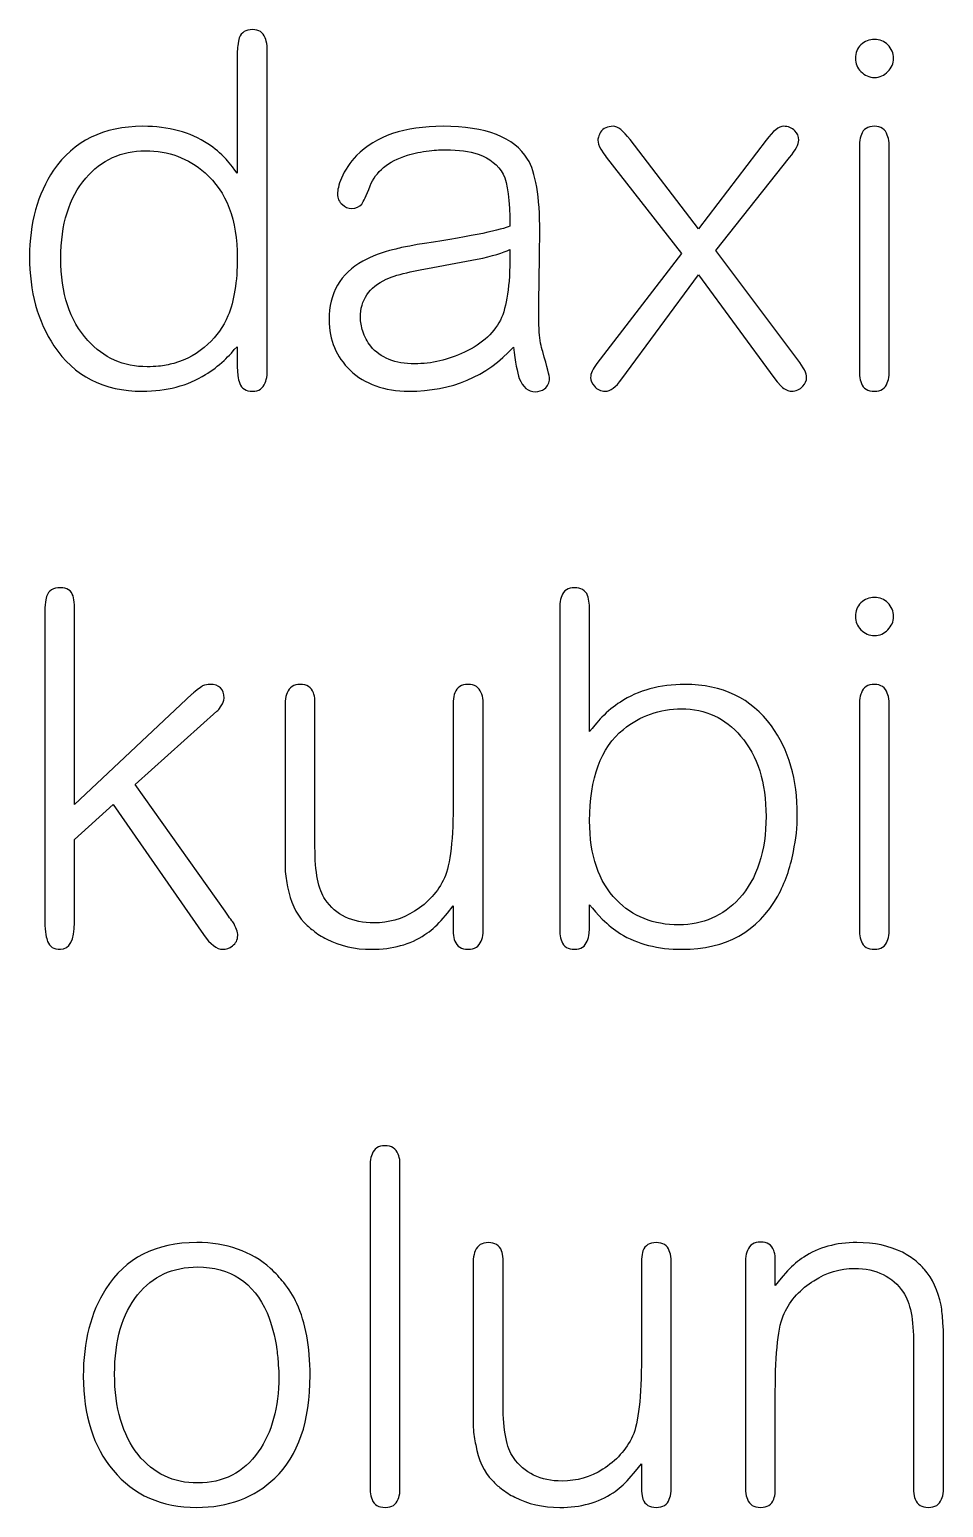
# Model space of a CAD drawing. Header units: centimetres. Extents: x -18.6 to 18.8, y -13 to 11.8.
# Drawn here: x -3.645 to -2.806, y 6.216 to 7.573 of the extents above; entities that cross this region are included whole.
import ezdxf

# ---------------------------------------------------------------- set-up
doc = ezdxf.new("R2010")
doc.units = ezdxf.units.CM
doc.header["$MEASUREMENT"] = 0
doc.layers.add('Layer 1', color=7, linetype='Continuous')

msp = doc.modelspace()

# ---------------------------------------------------------------- linework, layer by layer
at = {"layer": 'Layer 1', "color": 250}
for points, knots in [([(-3.45433, 7.55043), (-3.45433, 7.55372), (-3.45418, 7.55626), (-3.45388, 7.55806), (-3.45358, 7.56105), (-3.45313, 7.56344), (-3.45253, 7.56524), (-3.45044, 7.57033), (-3.4464, 7.57287), (-3.44041, 7.57287), (-3.43443, 7.57287), (-3.43054, 7.57033), (-3.42874, 7.56524), (-3.42785, 7.56344), (-3.42725, 7.56105), (-3.42695, 7.55806), (-3.42695, 7.55806), (-3.42695, 7.25553), (-3.42695, 7.25553), (-3.42725, 7.25253), (-3.42785, 7.25014), (-3.42874, 7.24834), (-3.43054, 7.24326), (-3.43443, 7.24071), (-3.44041, 7.24071), (-3.4464, 7.24071), (-3.45029, 7.24311), (-3.45208, 7.2479), (-3.45298, 7.24999), (-3.45358, 7.25238), (-3.45388, 7.25508), (-3.45388, 7.25508), (-3.45433, 7.26316), (-3.45433, 7.26316), (-3.45433, 7.26316), (-3.45433, 7.28156), (-3.45433, 7.28156), (-3.45433, 7.28156), (-3.45702, 7.27887), (-3.45702, 7.27887), (-3.45702, 7.27887), (-3.45972, 7.27572), (-3.45972, 7.27572), (-3.46211, 7.27333), (-3.46435, 7.27109), (-3.46645, 7.26899), (-3.47183, 7.2639), (-3.47752, 7.25957), (-3.48351, 7.25597), (-3.49996, 7.2458), (-3.51926, 7.24071), (-3.54141, 7.24071), (-3.57702, 7.24071), (-3.6041, 7.25463), (-3.62265, 7.28246), (-3.63761, 7.3049), (-3.64509, 7.33213), (-3.64509, 7.36415), (-3.64509, 7.39527), (-3.63776, 7.42175), (-3.6231, 7.4436), (-3.60455, 7.47053), (-3.57717, 7.484), (-3.54096, 7.484), (-3.51732, 7.484), (-3.49742, 7.47861), (-3.48126, 7.46784), (-3.47528, 7.46395), (-3.46974, 7.45931), (-3.46465, 7.45392), (-3.46286, 7.45183), (-3.46091, 7.44943), (-3.45882, 7.44674), (-3.45882, 7.44674), (-3.45657, 7.4436), (-3.45657, 7.4436), (-3.45657, 7.4436), (-3.45433, 7.44091), (-3.45433, 7.44091), (-3.45433, 7.44091), (-3.45433, 7.55043), (-3.45433, 7.55043)], [0, 0, 0, 0, 0.037037, 0.037037, 0.037037, 0.0740741, 0.0740741, 0.0740741, 0.1111111, 0.1111111, 0.1111111, 0.1481481, 0.1481481, 0.1481481, 0.1851852, 0.1851852, 0.1851852, 0.2222222, 0.2222222, 0.2222222, 0.2592593, 0.2592593, 0.2592593, 0.2962963, 0.2962963, 0.2962963, 0.3333333, 0.3333333, 0.3333333, 0.3703704, 0.3703704, 0.3703704, 0.4074074, 0.4074074, 0.4074074, 0.4444444, 0.4444444, 0.4444444, 0.4814815, 0.4814815, 0.4814815, 0.5185185, 0.5185185, 0.5185185, 0.5555556, 0.5555556, 0.5555556, 0.5925926, 0.5925926, 0.5925926, 0.6296296, 0.6296296, 0.6296296, 0.6666667, 0.6666667, 0.6666667, 0.7037037, 0.7037037, 0.7037037, 0.7407407, 0.7407407, 0.7407407, 0.7777778, 0.7777778, 0.7777778, 0.8148148, 0.8148148, 0.8148148, 0.8518519, 0.8518519, 0.8518519, 0.8888889, 0.8888889, 0.8888889, 0.9259259, 0.9259259, 0.9259259, 0.962963, 0.962963, 0.962963, 1, 1, 1, 1]), ([(-2.85151, 7.54639), (-2.85151, 7.5416), (-2.85331, 7.53756), (-2.8569, 7.53427), (-2.86019, 7.53068), (-2.86423, 7.52888), (-2.86902, 7.52888), (-2.8738, 7.52888), (-2.87799, 7.53068), (-2.88158, 7.53427), (-2.88488, 7.53756), (-2.88652, 7.5416), (-2.88652, 7.54639), (-2.88652, 7.55147), (-2.88488, 7.55566), (-2.88158, 7.55896), (-2.87799, 7.56225), (-2.8738, 7.56389), (-2.86902, 7.56389), (-2.86423, 7.56389), (-2.86019, 7.56225), (-2.8569, 7.55896), (-2.85331, 7.55536), (-2.85151, 7.55118), (-2.85151, 7.54639)], [0, 0, 0, 0, 0.125, 0.125, 0.125, 0.25, 0.25, 0.25, 0.375, 0.375, 0.375, 0.5, 0.5, 0.5, 0.625, 0.625, 0.625, 0.75, 0.75, 0.75, 0.875, 0.875, 0.875, 1, 1, 1, 1]), ([(-3.20386, 7.39243), (-3.20386, 7.41607), (-3.20596, 7.43193), (-3.21015, 7.44001), (-3.21464, 7.44839), (-3.22227, 7.45452), (-3.23304, 7.45841), (-3.24112, 7.4611), (-3.25099, 7.46245), (-3.26266, 7.46245), (-3.26266, 7.46245), (-3.2694, 7.46245), (-3.2694, 7.46245), (-3.27209, 7.46215), (-3.27493, 7.46185), (-3.27793, 7.46155), (-3.28541, 7.46066), (-3.29214, 7.45931), (-3.29812, 7.45751), (-3.31578, 7.45183), (-3.32715, 7.4424), (-3.33224, 7.42923), (-3.33583, 7.42026), (-3.33837, 7.41472), (-3.33987, 7.41263), (-3.34196, 7.40993), (-3.34511, 7.40859), (-3.34929, 7.40859), (-3.35259, 7.40859), (-3.35543, 7.40978), (-3.35782, 7.41218), (-3.36082, 7.41457), (-3.36231, 7.41786), (-3.36231, 7.42205), (-3.36231, 7.42355), (-3.36201, 7.42549), (-3.36141, 7.42789), (-3.36082, 7.43058), (-3.35992, 7.43342), (-3.35872, 7.43642), (-3.35543, 7.4439), (-3.35079, 7.45078), (-3.34481, 7.45706), (-3.32715, 7.47502), (-3.30067, 7.484), (-3.26536, 7.484), (-3.22586, 7.484), (-3.19997, 7.47397), (-3.18771, 7.45392), (-3.18022, 7.44195), (-3.17648, 7.41966), (-3.17648, 7.38704), (-3.17648, 7.38315), (-3.17663, 7.37073), (-3.17693, 7.34979), (-3.17723, 7.32884), (-3.17738, 7.31657), (-3.17738, 7.31298), (-3.17738, 7.3061), (-3.17723, 7.30011), (-3.17693, 7.29503), (-3.17633, 7.28754), (-3.17529, 7.28156), (-3.17379, 7.27707), (-3.1696, 7.26271), (-3.16751, 7.25448), (-3.16751, 7.25238), (-3.16751, 7.24849), (-3.169, 7.24535), (-3.172, 7.24296), (-3.17469, 7.24116), (-3.17753, 7.24026), (-3.18052, 7.24026), (-3.18711, 7.24026), (-3.19204, 7.2443), (-3.19534, 7.25238), (-3.19713, 7.25777), (-3.19893, 7.26735), (-3.20072, 7.28111), (-3.22526, 7.25418), (-3.25728, 7.24071), (-3.29678, 7.24071), (-3.31922, 7.24071), (-3.33718, 7.24715), (-3.35064, 7.26001), (-3.36351, 7.27228), (-3.36994, 7.28769), (-3.36994, 7.30625), (-3.36994, 7.33078), (-3.35962, 7.34874), (-3.33897, 7.36011), (-3.33119, 7.3646), (-3.32162, 7.36819), (-3.31024, 7.37088), (-3.30605, 7.37208), (-3.30127, 7.37313), (-3.29588, 7.37403), (-3.29588, 7.37403), (-3.28915, 7.37537), (-3.28915, 7.37537), (-3.28915, 7.37537), (-3.28241, 7.37627), (-3.28241, 7.37627), (-3.23723, 7.38345), (-3.21105, 7.38884), (-3.20386, 7.39243)], [0, 0, 0, 0, 0.0285714, 0.0285714, 0.0285714, 0.0571429, 0.0571429, 0.0571429, 0.0857143, 0.0857143, 0.0857143, 0.1142857, 0.1142857, 0.1142857, 0.1428571, 0.1428571, 0.1428571, 0.1714286, 0.1714286, 0.1714286, 0.2, 0.2, 0.2, 0.2285714, 0.2285714, 0.2285714, 0.2571429, 0.2571429, 0.2571429, 0.2857143, 0.2857143, 0.2857143, 0.3142857, 0.3142857, 0.3142857, 0.3428571, 0.3428571, 0.3428571, 0.3714286, 0.3714286, 0.3714286, 0.4, 0.4, 0.4, 0.4285714, 0.4285714, 0.4285714, 0.4571429, 0.4571429, 0.4571429, 0.4857143, 0.4857143, 0.4857143, 0.5142857, 0.5142857, 0.5142857, 0.5428571, 0.5428571, 0.5428571, 0.5714286, 0.5714286, 0.5714286, 0.6, 0.6, 0.6, 0.6285714, 0.6285714, 0.6285714, 0.6571429, 0.6571429, 0.6571429, 0.6857143, 0.6857143, 0.6857143, 0.7142857, 0.7142857, 0.7142857, 0.7428571, 0.7428571, 0.7428571, 0.7714286, 0.7714286, 0.7714286, 0.8, 0.8, 0.8, 0.8285714, 0.8285714, 0.8285714, 0.8571429, 0.8571429, 0.8571429, 0.8857143, 0.8857143, 0.8857143, 0.9142857, 0.9142857, 0.9142857, 0.9428571, 0.9428571, 0.9428571, 0.9714286, 0.9714286, 0.9714286, 1, 1, 1, 1]), ([(-3.11544, 7.45572), (-3.11544, 7.45572), (-3.11634, 7.45706), (-3.11634, 7.45706), (-3.11634, 7.45706), (-3.11768, 7.45886), (-3.11768, 7.45886), (-3.11768, 7.45886), (-3.12038, 7.4629), (-3.12038, 7.4629), (-3.12217, 7.46619), (-3.12307, 7.46903), (-3.12307, 7.47143), (-3.12307, 7.47143), (-3.12307, 7.47233), (-3.12307, 7.47233), (-3.12307, 7.47233), (-3.12262, 7.47412), (-3.12262, 7.47412), (-3.12202, 7.47562), (-3.12142, 7.47711), (-3.12083, 7.47861), (-3.11813, 7.4822), (-3.11424, 7.484), (-3.10916, 7.484), (-3.10497, 7.484), (-3.09973, 7.47996), (-3.09345, 7.47188), (-3.09345, 7.47188), (-3.03061, 7.38974), (-3.03061, 7.38974), (-3.03061, 7.38974), (-2.96866, 7.47143), (-2.96866, 7.47143), (-2.96208, 7.47981), (-2.95669, 7.484), (-2.9525, 7.484), (-2.94831, 7.484), (-2.94487, 7.48265), (-2.94218, 7.47996), (-2.93979, 7.47756), (-2.93859, 7.47472), (-2.93859, 7.47143), (-2.93859, 7.46754), (-2.94143, 7.46215), (-2.94712, 7.45527), (-2.94712, 7.45527), (-3.01489, 7.36999), (-3.01489, 7.36999), (-3.01489, 7.36999), (-2.93949, 7.26944), (-2.93949, 7.26944), (-2.9341, 7.26256), (-2.93141, 7.25717), (-2.93141, 7.25328), (-2.93141, 7.25029), (-2.9326, 7.2476), (-2.935, 7.2452), (-2.93769, 7.24221), (-2.94113, 7.24071), (-2.94532, 7.24071), (-2.94831, 7.24071), (-2.95146, 7.24221), (-2.95475, 7.2452), (-2.95475, 7.2452), (-2.95834, 7.24924), (-2.95834, 7.24924), (-2.95834, 7.24924), (-2.96148, 7.25328), (-2.96148, 7.25328), (-2.96148, 7.25328), (-3.03061, 7.34754), (-3.03061, 7.34754), (-3.03061, 7.34754), (-3.10108, 7.25194), (-3.10108, 7.25194), (-3.10676, 7.24445), (-3.11185, 7.24071), (-3.11634, 7.24071), (-3.12053, 7.24071), (-3.12382, 7.24221), (-3.12621, 7.2452), (-3.12861, 7.2479), (-3.1298, 7.25059), (-3.1298, 7.25328), (-3.1298, 7.25687), (-3.12786, 7.26121), (-3.12397, 7.2663), (-3.12397, 7.2663), (-3.04632, 7.36729), (-3.04632, 7.36729), (-3.04632, 7.36729), (-3.11544, 7.45572), (-3.11544, 7.45572)], [0, 0, 0, 0, 0.0322581, 0.0322581, 0.0322581, 0.0645161, 0.0645161, 0.0645161, 0.0967742, 0.0967742, 0.0967742, 0.1290323, 0.1290323, 0.1290323, 0.1612903, 0.1612903, 0.1612903, 0.1935484, 0.1935484, 0.1935484, 0.2258065, 0.2258065, 0.2258065, 0.2580645, 0.2580645, 0.2580645, 0.2903226, 0.2903226, 0.2903226, 0.3225806, 0.3225806, 0.3225806, 0.3548387, 0.3548387, 0.3548387, 0.3870968, 0.3870968, 0.3870968, 0.4193548, 0.4193548, 0.4193548, 0.4516129, 0.4516129, 0.4516129, 0.483871, 0.483871, 0.483871, 0.516129, 0.516129, 0.516129, 0.5483871, 0.5483871, 0.5483871, 0.5806452, 0.5806452, 0.5806452, 0.6129032, 0.6129032, 0.6129032, 0.6451613, 0.6451613, 0.6451613, 0.6774194, 0.6774194, 0.6774194, 0.7096774, 0.7096774, 0.7096774, 0.7419355, 0.7419355, 0.7419355, 0.7741935, 0.7741935, 0.7741935, 0.8064516, 0.8064516, 0.8064516, 0.8387097, 0.8387097, 0.8387097, 0.8709677, 0.8709677, 0.8709677, 0.9032258, 0.9032258, 0.9032258, 0.9354839, 0.9354839, 0.9354839, 0.9677419, 0.9677419, 0.9677419, 1, 1, 1, 1]), ([(-2.85555, 7.25553), (-2.85585, 7.25253), (-2.85645, 7.25014), (-2.85735, 7.24834), (-2.85914, 7.24326), (-2.86303, 7.24071), (-2.86902, 7.24071), (-2.8753, 7.24071), (-2.87934, 7.24311), (-2.88113, 7.2479), (-2.88203, 7.24999), (-2.88263, 7.25238), (-2.88293, 7.25508), (-2.88293, 7.25508), (-2.88293, 7.46918), (-2.88293, 7.46918), (-2.88263, 7.47218), (-2.88203, 7.47457), (-2.88113, 7.47637), (-2.87934, 7.48145), (-2.8753, 7.484), (-2.86902, 7.484), (-2.86303, 7.484), (-2.85914, 7.4813), (-2.85735, 7.47592), (-2.85645, 7.47412), (-2.85585, 7.47173), (-2.85555, 7.46873), (-2.85555, 7.46873), (-2.85555, 7.25553), (-2.85555, 7.25553)], [0, 0, 0, 0, 0.1, 0.1, 0.1, 0.2, 0.2, 0.2, 0.3, 0.3, 0.3, 0.4, 0.4, 0.4, 0.5, 0.5, 0.5, 0.6, 0.6, 0.6, 0.7, 0.7, 0.7, 0.8, 0.8, 0.8, 0.9, 0.9, 0.9, 1, 1, 1, 1]), ([(-3.61637, 7.3628), (-3.61637, 7.33078), (-3.60814, 7.30565), (-3.59168, 7.2874), (-3.57702, 7.27124), (-3.55876, 7.26316), (-3.53692, 7.26316), (-3.53333, 7.26316), (-3.52989, 7.26331), (-3.5266, 7.26361), (-3.52181, 7.2642), (-3.51717, 7.2651), (-3.51268, 7.2663), (-3.50071, 7.26959), (-3.49024, 7.27543), (-3.48126, 7.2838), (-3.47318, 7.29129), (-3.46705, 7.29996), (-3.46286, 7.30984), (-3.45717, 7.3236), (-3.45433, 7.34141), (-3.45433, 7.36325), (-3.45433, 7.39796), (-3.4642, 7.424), (-3.48395, 7.44135), (-3.49922, 7.45482), (-3.51747, 7.46155), (-3.53871, 7.46155), (-3.56086, 7.46155), (-3.57911, 7.45317), (-3.59348, 7.43642), (-3.60874, 7.41846), (-3.61637, 7.39392), (-3.61637, 7.3628)], [0, 0, 0, 0, 0.0909091, 0.0909091, 0.0909091, 0.1818182, 0.1818182, 0.1818182, 0.2727273, 0.2727273, 0.2727273, 0.3636364, 0.3636364, 0.3636364, 0.4545455, 0.4545455, 0.4545455, 0.5454545, 0.5454545, 0.5454545, 0.6363636, 0.6363636, 0.6363636, 0.7272727, 0.7272727, 0.7272727, 0.8181818, 0.8181818, 0.8181818, 0.9090909, 0.9090909, 0.9090909, 1, 1, 1, 1]), ([(-3.20386, 7.37088), (-3.20985, 7.36789), (-3.21987, 7.3649), (-3.23394, 7.36191), (-3.23394, 7.36191), (-3.24381, 7.36011), (-3.24381, 7.36011), (-3.24381, 7.36011), (-3.25369, 7.35831), (-3.25369, 7.35831), (-3.25369, 7.35831), (-3.27478, 7.35428), (-3.27478, 7.35428), (-3.27478, 7.35428), (-3.27972, 7.35338), (-3.27972, 7.35338), (-3.27972, 7.35338), (-3.28466, 7.35248), (-3.28466, 7.35248), (-3.28466, 7.35248), (-3.29543, 7.35024), (-3.29543, 7.35024), (-3.30441, 7.34844), (-3.31174, 7.3462), (-3.31743, 7.3435), (-3.33329, 7.33632), (-3.34122, 7.32465), (-3.34122, 7.30849), (-3.34122, 7.3043), (-3.34047, 7.30011), (-3.33897, 7.29592), (-3.33747, 7.29084), (-3.33508, 7.2862), (-3.33179, 7.28201), (-3.32281, 7.27124), (-3.30935, 7.26585), (-3.29139, 7.26585), (-3.27583, 7.26585), (-3.26057, 7.26944), (-3.24561, 7.27662), (-3.22885, 7.2844), (-3.21748, 7.29503), (-3.21149, 7.30849), (-3.20611, 7.32136), (-3.20357, 7.34216), (-3.20386, 7.37088)], [0, 0, 0, 0, 0.0666667, 0.0666667, 0.0666667, 0.1333333, 0.1333333, 0.1333333, 0.2, 0.2, 0.2, 0.2666667, 0.2666667, 0.2666667, 0.3333333, 0.3333333, 0.3333333, 0.4, 0.4, 0.4, 0.4666667, 0.4666667, 0.4666667, 0.5333333, 0.5333333, 0.5333333, 0.6, 0.6, 0.6, 0.6666667, 0.6666667, 0.6666667, 0.7333333, 0.7333333, 0.7333333, 0.8, 0.8, 0.8, 0.8666667, 0.8666667, 0.8666667, 0.9333333, 0.9333333, 0.9333333, 1, 1, 1, 1]), ([(-3.6038, 6.82911), (-3.6038, 6.82911), (-3.6038, 6.7528), (-3.6038, 6.7528), (-3.6038, 6.73634), (-3.60814, 6.72811), (-3.61682, 6.72811), (-3.6228, 6.72811), (-3.62669, 6.73051), (-3.62849, 6.7353), (-3.62968, 6.73799), (-3.63058, 6.74397), (-3.63118, 6.75325), (-3.63118, 6.75325), (-3.63118, 7.03109), (-3.63118, 7.03109), (-3.63118, 7.04187), (-3.63058, 7.0489), (-3.62938, 7.05219), (-3.62759, 7.05758), (-3.6234, 7.06027), (-3.61682, 7.06027), (-3.61053, 7.06027), (-3.60664, 7.05773), (-3.60515, 7.05264), (-3.60455, 7.05054), (-3.6041, 7.04785), (-3.6038, 7.04456), (-3.6038, 7.04456), (-3.6038, 6.86098), (-3.6038, 6.86098), (-3.6038, 6.86098), (-3.49607, 6.96242), (-3.49607, 6.96242), (-3.49547, 6.96272), (-3.49383, 6.96406), (-3.49114, 6.96646), (-3.49114, 6.96646), (-3.48799, 6.9687), (-3.48799, 6.9687), (-3.4871, 6.9693), (-3.4865, 6.96975), (-3.4862, 6.97005), (-3.4838, 6.97095), (-3.48156, 6.9714), (-3.47947, 6.9714), (-3.47079, 6.9714), (-3.46645, 6.96721), (-3.46645, 6.95883), (-3.46645, 6.95643), (-3.46735, 6.95404), (-3.46914, 6.95165), (-3.46914, 6.95165), (-3.47139, 6.9485), (-3.47139, 6.9485), (-3.47139, 6.9485), (-3.47228, 6.94761), (-3.47228, 6.94761), (-3.47228, 6.94761), (-3.47318, 6.94671), (-3.47318, 6.94671), (-3.47318, 6.94671), (-3.54814, 6.87938), (-3.54814, 6.87938), (-3.54814, 6.87938), (-3.46555, 6.76312), (-3.46555, 6.76312), (-3.46555, 6.76312), (-3.4642, 6.76133), (-3.4642, 6.76133), (-3.4642, 6.76133), (-3.46241, 6.75864), (-3.46241, 6.75864), (-3.46091, 6.75654), (-3.45957, 6.75475), (-3.45837, 6.75325), (-3.45538, 6.74816), (-3.45388, 6.74397), (-3.45388, 6.74068), (-3.45388, 6.73679), (-3.45553, 6.73365), (-3.45882, 6.73126), (-3.46151, 6.72916), (-3.4645, 6.72811), (-3.4678, 6.72811), (-3.47318, 6.72811), (-3.47902, 6.7326), (-3.4853, 6.74158), (-3.4853, 6.74158), (-3.56834, 6.86098), (-3.56834, 6.86098), (-3.56834, 6.86098), (-3.6038, 6.82911), (-3.6038, 6.82911)], [0, 0, 0, 0, 0.0322581, 0.0322581, 0.0322581, 0.0645161, 0.0645161, 0.0645161, 0.0967742, 0.0967742, 0.0967742, 0.1290323, 0.1290323, 0.1290323, 0.1612903, 0.1612903, 0.1612903, 0.1935484, 0.1935484, 0.1935484, 0.2258065, 0.2258065, 0.2258065, 0.2580645, 0.2580645, 0.2580645, 0.2903226, 0.2903226, 0.2903226, 0.3225806, 0.3225806, 0.3225806, 0.3548387, 0.3548387, 0.3548387, 0.3870968, 0.3870968, 0.3870968, 0.4193548, 0.4193548, 0.4193548, 0.4516129, 0.4516129, 0.4516129, 0.483871, 0.483871, 0.483871, 0.516129, 0.516129, 0.516129, 0.5483871, 0.5483871, 0.5483871, 0.5806452, 0.5806452, 0.5806452, 0.6129032, 0.6129032, 0.6129032, 0.6451613, 0.6451613, 0.6451613, 0.6774194, 0.6774194, 0.6774194, 0.7096774, 0.7096774, 0.7096774, 0.7419355, 0.7419355, 0.7419355, 0.7741935, 0.7741935, 0.7741935, 0.8064516, 0.8064516, 0.8064516, 0.8387097, 0.8387097, 0.8387097, 0.8709677, 0.8709677, 0.8709677, 0.9032258, 0.9032258, 0.9032258, 0.9354839, 0.9354839, 0.9354839, 0.9677419, 0.9677419, 0.9677419, 1, 1, 1, 1]), ([(-3.1307, 6.74697), (-3.1307, 6.74697), (-3.13115, 6.74293), (-3.13115, 6.74293), (-3.13145, 6.73993), (-3.13205, 6.73754), (-3.13295, 6.73574), (-3.13474, 6.73066), (-3.13863, 6.72811), (-3.14462, 6.72811), (-3.1506, 6.72811), (-3.15449, 6.73051), (-3.15629, 6.7353), (-3.15718, 6.73739), (-3.15778, 6.73978), (-3.15808, 6.74248), (-3.15808, 6.74248), (-3.15808, 7.04546), (-3.15808, 7.04546), (-3.15778, 7.04845), (-3.15718, 7.05084), (-3.15629, 7.05264), (-3.15449, 7.05773), (-3.1506, 7.06027), (-3.14462, 7.06027), (-3.13863, 7.06027), (-3.13459, 7.05788), (-3.1325, 7.05309), (-3.1319, 7.05099), (-3.13145, 7.0486), (-3.13115, 7.04591), (-3.13085, 7.04381), (-3.1307, 7.04112), (-3.1307, 7.03783), (-3.1307, 7.03783), (-3.1307, 6.92831), (-3.1307, 6.92831), (-3.1307, 6.92831), (-3.12846, 6.931), (-3.12846, 6.931), (-3.12846, 6.931), (-3.12576, 6.93414), (-3.12576, 6.93414), (-3.12367, 6.93683), (-3.12158, 6.93923), (-3.11948, 6.94132), (-3.11409, 6.94671), (-3.10841, 6.95135), (-3.10242, 6.95524), (-3.08597, 6.96601), (-3.06622, 6.9714), (-3.04317, 6.9714), (-3.00876, 6.9714), (-2.98228, 6.95868), (-2.96373, 6.93324), (-2.94787, 6.9114), (-2.93994, 6.88417), (-2.93994, 6.85155), (-2.93994, 6.84048), (-2.94113, 6.82926), (-2.94353, 6.81789), (-2.94652, 6.80262), (-2.95131, 6.78901), (-2.95789, 6.77704), (-2.97614, 6.74442), (-3.00547, 6.72811), (-3.04587, 6.72811), (-3.06801, 6.72811), (-3.08686, 6.7329), (-3.10242, 6.74248), (-3.10811, 6.74607), (-3.11365, 6.75056), (-3.11903, 6.75594), (-3.11903, 6.75594), (-3.12532, 6.76268), (-3.12532, 6.76268), (-3.12532, 6.76268), (-3.12801, 6.76582), (-3.12801, 6.76582), (-3.12801, 6.76582), (-3.1307, 6.76896), (-3.1307, 6.76896), (-3.1307, 6.76896), (-3.1307, 6.74697), (-3.1307, 6.74697)], [0, 0, 0, 0, 0.0357143, 0.0357143, 0.0357143, 0.0714286, 0.0714286, 0.0714286, 0.1071429, 0.1071429, 0.1071429, 0.1428571, 0.1428571, 0.1428571, 0.1785714, 0.1785714, 0.1785714, 0.2142857, 0.2142857, 0.2142857, 0.25, 0.25, 0.25, 0.2857143, 0.2857143, 0.2857143, 0.3214286, 0.3214286, 0.3214286, 0.3571429, 0.3571429, 0.3571429, 0.3928571, 0.3928571, 0.3928571, 0.4285714, 0.4285714, 0.4285714, 0.4642857, 0.4642857, 0.4642857, 0.5, 0.5, 0.5, 0.5357143, 0.5357143, 0.5357143, 0.5714286, 0.5714286, 0.5714286, 0.6071429, 0.6071429, 0.6071429, 0.6428571, 0.6428571, 0.6428571, 0.6785714, 0.6785714, 0.6785714, 0.7142857, 0.7142857, 0.7142857, 0.75, 0.75, 0.75, 0.7857143, 0.7857143, 0.7857143, 0.8214286, 0.8214286, 0.8214286, 0.8571429, 0.8571429, 0.8571429, 0.8928571, 0.8928571, 0.8928571, 0.9285714, 0.9285714, 0.9285714, 0.9642857, 0.9642857, 0.9642857, 1, 1, 1, 1]), ([(-2.85151, 7.03379), (-2.85151, 7.029), (-2.85331, 7.02496), (-2.8569, 7.02167), (-2.86019, 7.01808), (-2.86423, 7.01628), (-2.86902, 7.01628), (-2.8738, 7.01628), (-2.87799, 7.01808), (-2.88158, 7.02167), (-2.88488, 7.02496), (-2.88652, 7.029), (-2.88652, 7.03379), (-2.88652, 7.03887), (-2.88488, 7.04306), (-2.88158, 7.04636), (-2.87799, 7.04965), (-2.8738, 7.05129), (-2.86902, 7.05129), (-2.86423, 7.05129), (-2.86019, 7.04965), (-2.8569, 7.04636), (-2.85331, 7.04276), (-2.85151, 7.03858), (-2.85151, 7.03379)], [0, 0, 0, 0, 0.125, 0.125, 0.125, 0.25, 0.25, 0.25, 0.375, 0.375, 0.375, 0.5, 0.5, 0.5, 0.625, 0.625, 0.625, 0.75, 0.75, 0.75, 0.875, 0.875, 0.875, 1, 1, 1, 1]), ([(-3.41034, 6.95613), (-3.41004, 6.95913), (-3.40944, 6.96167), (-3.40855, 6.96377), (-3.40645, 6.96885), (-3.40241, 6.9714), (-3.39643, 6.9714), (-3.39044, 6.9714), (-3.3864, 6.96885), (-3.38431, 6.96377), (-3.38371, 6.96197), (-3.38326, 6.95958), (-3.38296, 6.95658), (-3.38296, 6.95658), (-3.38296, 6.82193), (-3.38296, 6.82193), (-3.38296, 6.79888), (-3.37982, 6.78287), (-3.37353, 6.7739), (-3.36366, 6.75953), (-3.3487, 6.75235), (-3.32865, 6.75235), (-3.31548, 6.75235), (-3.30306, 6.75594), (-3.29139, 6.76312), (-3.27912, 6.7709), (-3.27, 6.78108), (-3.26401, 6.79365), (-3.25863, 6.80562), (-3.25593, 6.82956), (-3.25593, 6.86546), (-3.25593, 6.86546), (-3.25593, 6.95613), (-3.25593, 6.95613), (-3.25563, 6.95913), (-3.25519, 6.96167), (-3.25459, 6.96377), (-3.25249, 6.96885), (-3.24845, 6.9714), (-3.24247, 6.9714), (-3.23618, 6.9714), (-3.23214, 6.96885), (-3.23035, 6.96377), (-3.22945, 6.96197), (-3.22885, 6.95958), (-3.22855, 6.95658), (-3.22855, 6.95658), (-3.22855, 6.74293), (-3.22855, 6.74293), (-3.22885, 6.73993), (-3.22945, 6.73754), (-3.23035, 6.73574), (-3.23214, 6.73066), (-3.23618, 6.72811), (-3.24247, 6.72811), (-3.24845, 6.72811), (-3.25249, 6.73066), (-3.25459, 6.73574), (-3.25519, 6.73754), (-3.25563, 6.73993), (-3.25593, 6.74293), (-3.25593, 6.74293), (-3.25593, 6.76806), (-3.25593, 6.76806), (-3.25593, 6.76806), (-3.26132, 6.76133), (-3.26132, 6.76133), (-3.26132, 6.76133), (-3.26715, 6.7546), (-3.26715, 6.7546), (-3.27194, 6.74921), (-3.27688, 6.74487), (-3.28197, 6.74158), (-3.29543, 6.7326), (-3.31174, 6.72811), (-3.33089, 6.72811), (-3.34645, 6.72811), (-3.36022, 6.73126), (-3.37219, 6.73754), (-3.37668, 6.73963), (-3.38087, 6.74233), (-3.38476, 6.74562), (-3.38775, 6.74771), (-3.39044, 6.75011), (-3.39284, 6.7528), (-3.40062, 6.76088), (-3.4057, 6.7718), (-3.4081, 6.78557), (-3.40929, 6.79036), (-3.41004, 6.79574), (-3.41034, 6.80173), (-3.41034, 6.80173), (-3.41034, 6.95613), (-3.41034, 6.95613)], [0, 0, 0, 0, 0.0322581, 0.0322581, 0.0322581, 0.0645161, 0.0645161, 0.0645161, 0.0967742, 0.0967742, 0.0967742, 0.1290323, 0.1290323, 0.1290323, 0.1612903, 0.1612903, 0.1612903, 0.1935484, 0.1935484, 0.1935484, 0.2258065, 0.2258065, 0.2258065, 0.2580645, 0.2580645, 0.2580645, 0.2903226, 0.2903226, 0.2903226, 0.3225806, 0.3225806, 0.3225806, 0.3548387, 0.3548387, 0.3548387, 0.3870968, 0.3870968, 0.3870968, 0.4193548, 0.4193548, 0.4193548, 0.4516129, 0.4516129, 0.4516129, 0.483871, 0.483871, 0.483871, 0.516129, 0.516129, 0.516129, 0.5483871, 0.5483871, 0.5483871, 0.5806452, 0.5806452, 0.5806452, 0.6129032, 0.6129032, 0.6129032, 0.6451613, 0.6451613, 0.6451613, 0.6774194, 0.6774194, 0.6774194, 0.7096774, 0.7096774, 0.7096774, 0.7419355, 0.7419355, 0.7419355, 0.7741935, 0.7741935, 0.7741935, 0.8064516, 0.8064516, 0.8064516, 0.8387097, 0.8387097, 0.8387097, 0.8709677, 0.8709677, 0.8709677, 0.9032258, 0.9032258, 0.9032258, 0.9354839, 0.9354839, 0.9354839, 0.9677419, 0.9677419, 0.9677419, 1, 1, 1, 1]), ([(-2.85555, 6.74293), (-2.85585, 6.73993), (-2.85645, 6.73754), (-2.85735, 6.73574), (-2.85914, 6.73066), (-2.86303, 6.72811), (-2.86902, 6.72811), (-2.8753, 6.72811), (-2.87934, 6.73051), (-2.88113, 6.7353), (-2.88203, 6.73739), (-2.88263, 6.73978), (-2.88293, 6.74248), (-2.88293, 6.74248), (-2.88293, 6.95658), (-2.88293, 6.95658), (-2.88263, 6.95958), (-2.88203, 6.96197), (-2.88113, 6.96377), (-2.87934, 6.96885), (-2.8753, 6.9714), (-2.86902, 6.9714), (-2.86303, 6.9714), (-2.85914, 6.9687), (-2.85735, 6.96332), (-2.85645, 6.96152), (-2.85585, 6.95913), (-2.85555, 6.95613), (-2.85555, 6.95613), (-2.85555, 6.74293), (-2.85555, 6.74293)], [0, 0, 0, 0, 0.1, 0.1, 0.1, 0.2, 0.2, 0.2, 0.3, 0.3, 0.3, 0.4, 0.4, 0.4, 0.5, 0.5, 0.5, 0.6, 0.6, 0.6, 0.7, 0.7, 0.7, 0.8, 0.8, 0.8, 0.9, 0.9, 0.9, 1, 1, 1, 1]), ([(-2.96866, 6.8502), (-2.96866, 6.88132), (-2.97644, 6.90586), (-2.992, 6.92382), (-3.00607, 6.94057), (-3.02417, 6.94895), (-3.04632, 6.94895), (-3.06637, 6.94895), (-3.08417, 6.94267), (-3.09973, 6.9301), (-3.12038, 6.91334), (-3.1307, 6.88536), (-3.1307, 6.84616), (-3.1307, 6.81444), (-3.12247, 6.79021), (-3.10601, 6.77345), (-3.09135, 6.75819), (-3.0722, 6.75056), (-3.04856, 6.75056), (-3.02672, 6.75056), (-3.00831, 6.75864), (-2.99335, 6.7748), (-2.97689, 6.79305), (-2.96866, 6.81818), (-2.96866, 6.8502)], [0, 0, 0, 0, 0.125, 0.125, 0.125, 0.25, 0.25, 0.25, 0.375, 0.375, 0.375, 0.5, 0.5, 0.5, 0.625, 0.625, 0.625, 0.75, 0.75, 0.75, 0.875, 0.875, 0.875, 1, 1, 1, 1]), ([(-3.30486, 6.23033), (-3.30516, 6.22733), (-3.30576, 6.22494), (-3.30666, 6.22314), (-3.30845, 6.21806), (-3.31234, 6.21551), (-3.31833, 6.21551), (-3.32461, 6.21551), (-3.32865, 6.21791), (-3.33044, 6.2227), (-3.33134, 6.22479), (-3.33194, 6.22718), (-3.33224, 6.22988), (-3.33224, 6.22988), (-3.33224, 6.53286), (-3.33224, 6.53286), (-3.33194, 6.53585), (-3.33134, 6.53824), (-3.33044, 6.54004), (-3.32865, 6.54513), (-3.32476, 6.54767), (-3.31877, 6.54767), (-3.31249, 6.54767), (-3.30845, 6.54513), (-3.30666, 6.54004), (-3.30576, 6.53824), (-3.30516, 6.53585), (-3.30486, 6.53286), (-3.30486, 6.53286), (-3.30486, 6.23033), (-3.30486, 6.23033)], [0, 0, 0, 0, 0.1, 0.1, 0.1, 0.2, 0.2, 0.2, 0.3, 0.3, 0.3, 0.4, 0.4, 0.4, 0.5, 0.5, 0.5, 0.6, 0.6, 0.6, 0.7, 0.7, 0.7, 0.8, 0.8, 0.8, 0.9, 0.9, 0.9, 1, 1, 1, 1]), ([(-3.38745, 6.33671), (-3.38745, 6.29451), (-3.39822, 6.26309), (-3.41977, 6.24245), (-3.43862, 6.22449), (-3.46256, 6.21551), (-3.49158, 6.21551), (-3.5239, 6.21551), (-3.54949, 6.22688), (-3.56834, 6.24963), (-3.58659, 6.27147), (-3.59572, 6.3002), (-3.59572, 6.33581), (-3.59572, 6.36783), (-3.58884, 6.39461), (-3.57507, 6.41615), (-3.55712, 6.44458), (-3.52929, 6.4588), (-3.49158, 6.4588), (-3.46405, 6.4588), (-3.44146, 6.45087), (-3.42381, 6.43501), (-3.41902, 6.43052), (-3.41498, 6.42618), (-3.41169, 6.42199), (-3.4069, 6.4163), (-3.40286, 6.40987), (-3.39957, 6.40269), (-3.39149, 6.38533), (-3.38745, 6.36334), (-3.38745, 6.33671)], [0, 0, 0, 0, 0.1, 0.1, 0.1, 0.2, 0.2, 0.2, 0.3, 0.3, 0.3, 0.4, 0.4, 0.4, 0.5, 0.5, 0.5, 0.6, 0.6, 0.6, 0.7, 0.7, 0.7, 0.8, 0.8, 0.8, 0.9, 0.9, 0.9, 1, 1, 1, 1]), ([(-3.23753, 6.44353), (-3.23723, 6.44653), (-3.23663, 6.44907), (-3.23574, 6.45117), (-3.23364, 6.45625), (-3.2296, 6.4588), (-3.22362, 6.4588), (-3.21763, 6.4588), (-3.21359, 6.45625), (-3.2115, 6.45117), (-3.2109, 6.44937), (-3.21045, 6.44698), (-3.21015, 6.44398), (-3.21015, 6.44398), (-3.21015, 6.30933), (-3.21015, 6.30933), (-3.21015, 6.28628), (-3.20701, 6.27027), (-3.20072, 6.2613), (-3.19085, 6.24693), (-3.17589, 6.23975), (-3.15584, 6.23975), (-3.14267, 6.23975), (-3.13025, 6.24334), (-3.11858, 6.25052), (-3.10631, 6.2583), (-3.09719, 6.26848), (-3.0912, 6.28105), (-3.08582, 6.29302), (-3.08312, 6.31696), (-3.08312, 6.35286), (-3.08312, 6.35286), (-3.08312, 6.44353), (-3.08312, 6.44353), (-3.08282, 6.44653), (-3.08238, 6.44907), (-3.08178, 6.45117), (-3.07968, 6.45625), (-3.07564, 6.4588), (-3.06966, 6.4588), (-3.06337, 6.4588), (-3.05933, 6.45625), (-3.05754, 6.45117), (-3.05664, 6.44937), (-3.05604, 6.44698), (-3.05574, 6.44398), (-3.05574, 6.44398), (-3.05574, 6.23033), (-3.05574, 6.23033), (-3.05604, 6.22733), (-3.05664, 6.22494), (-3.05754, 6.22314), (-3.05933, 6.21806), (-3.06337, 6.21551), (-3.06966, 6.21551), (-3.07564, 6.21551), (-3.07968, 6.21806), (-3.08178, 6.22314), (-3.08238, 6.22494), (-3.08282, 6.22733), (-3.08312, 6.23033), (-3.08312, 6.23033), (-3.08312, 6.25546), (-3.08312, 6.25546), (-3.08312, 6.25546), (-3.08851, 6.24873), (-3.08851, 6.24873), (-3.08851, 6.24873), (-3.09434, 6.242), (-3.09434, 6.242), (-3.09913, 6.23661), (-3.10407, 6.23227), (-3.10916, 6.22898), (-3.12262, 6.22), (-3.13893, 6.21551), (-3.15808, 6.21551), (-3.17364, 6.21551), (-3.18741, 6.21866), (-3.19938, 6.22494), (-3.20387, 6.22703), (-3.20806, 6.22973), (-3.21195, 6.23302), (-3.21494, 6.23511), (-3.21763, 6.23751), (-3.22003, 6.2402), (-3.22781, 6.24828), (-3.23289, 6.2592), (-3.23529, 6.27297), (-3.23648, 6.27776), (-3.23723, 6.28314), (-3.23753, 6.28913), (-3.23753, 6.28913), (-3.23753, 6.44353), (-3.23753, 6.44353)], [0, 0, 0, 0, 0.0322581, 0.0322581, 0.0322581, 0.0645161, 0.0645161, 0.0645161, 0.0967742, 0.0967742, 0.0967742, 0.1290323, 0.1290323, 0.1290323, 0.1612903, 0.1612903, 0.1612903, 0.1935484, 0.1935484, 0.1935484, 0.2258065, 0.2258065, 0.2258065, 0.2580645, 0.2580645, 0.2580645, 0.2903226, 0.2903226, 0.2903226, 0.3225806, 0.3225806, 0.3225806, 0.3548387, 0.3548387, 0.3548387, 0.3870968, 0.3870968, 0.3870968, 0.4193548, 0.4193548, 0.4193548, 0.4516129, 0.4516129, 0.4516129, 0.483871, 0.483871, 0.483871, 0.516129, 0.516129, 0.516129, 0.5483871, 0.5483871, 0.5483871, 0.5806452, 0.5806452, 0.5806452, 0.6129032, 0.6129032, 0.6129032, 0.6451613, 0.6451613, 0.6451613, 0.6774194, 0.6774194, 0.6774194, 0.7096774, 0.7096774, 0.7096774, 0.7419355, 0.7419355, 0.7419355, 0.7741935, 0.7741935, 0.7741935, 0.8064516, 0.8064516, 0.8064516, 0.8387097, 0.8387097, 0.8387097, 0.8709677, 0.8709677, 0.8709677, 0.9032258, 0.9032258, 0.9032258, 0.9354839, 0.9354839, 0.9354839, 0.9677419, 0.9677419, 0.9677419, 1, 1, 1, 1]), ([(-2.80573, 6.23033), (-2.80603, 6.22733), (-2.80663, 6.22494), (-2.80752, 6.22314), (-2.80932, 6.21806), (-2.81336, 6.21551), (-2.81964, 6.21551), (-2.82563, 6.21551), (-2.82967, 6.21806), (-2.83176, 6.22314), (-2.83236, 6.22494), (-2.83281, 6.22733), (-2.83311, 6.23033), (-2.83311, 6.23033), (-2.83311, 6.36543), (-2.83311, 6.36543), (-2.83311, 6.38818), (-2.83625, 6.40403), (-2.84253, 6.41301), (-2.85241, 6.42767), (-2.86737, 6.43501), (-2.88742, 6.43501), (-2.90059, 6.43501), (-2.91301, 6.43127), (-2.92468, 6.42378), (-2.93695, 6.4163), (-2.94607, 6.40628), (-2.95206, 6.39371), (-2.95744, 6.38234), (-2.96014, 6.3584), (-2.96014, 6.32189), (-2.96014, 6.32189), (-2.96014, 6.23033), (-2.96014, 6.23033), (-2.96044, 6.22733), (-2.96088, 6.22494), (-2.96148, 6.22314), (-2.96358, 6.21806), (-2.96762, 6.21551), (-2.9736, 6.21551), (-2.97989, 6.21551), (-2.98393, 6.21806), (-2.98572, 6.22314), (-2.98662, 6.22494), (-2.98722, 6.22733), (-2.98752, 6.23033), (-2.98752, 6.23033), (-2.98752, 6.44398), (-2.98752, 6.44398), (-2.98722, 6.44698), (-2.98662, 6.44952), (-2.98572, 6.45161), (-2.98363, 6.4567), (-2.97959, 6.45924), (-2.9736, 6.45924), (-2.96762, 6.45924), (-2.96358, 6.4567), (-2.96148, 6.45161), (-2.96088, 6.44982), (-2.96044, 6.44742), (-2.96014, 6.44443), (-2.96014, 6.44443), (-2.96014, 6.4193), (-2.96014, 6.4193), (-2.96014, 6.4193), (-2.95475, 6.42603), (-2.95475, 6.42603), (-2.95475, 6.42603), (-2.94891, 6.43276), (-2.94891, 6.43276), (-2.94413, 6.43785), (-2.93919, 6.44204), (-2.9341, 6.44533), (-2.92064, 6.45431), (-2.90433, 6.4588), (-2.88518, 6.4588), (-2.86932, 6.4588), (-2.8554, 6.4558), (-2.84343, 6.44982), (-2.83894, 6.44742), (-2.83475, 6.44473), (-2.83086, 6.44174), (-2.82817, 6.43935), (-2.82563, 6.4368), (-2.82323, 6.43411), (-2.81575, 6.42573), (-2.81067, 6.41481), (-2.80797, 6.40134), (-2.80707, 6.39625), (-2.80648, 6.39087), (-2.80618, 6.38518), (-2.80618, 6.38518), (-2.80573, 6.37845), (-2.80573, 6.37845), (-2.80573, 6.37845), (-2.80573, 6.23033), (-2.80573, 6.23033)], [0, 0, 0, 0, 0.03125, 0.03125, 0.03125, 0.0625, 0.0625, 0.0625, 0.09375, 0.09375, 0.09375, 0.125, 0.125, 0.125, 0.15625, 0.15625, 0.15625, 0.1875, 0.1875, 0.1875, 0.21875, 0.21875, 0.21875, 0.25, 0.25, 0.25, 0.28125, 0.28125, 0.28125, 0.3125, 0.3125, 0.3125, 0.34375, 0.34375, 0.34375, 0.375, 0.375, 0.375, 0.40625, 0.40625, 0.40625, 0.4375, 0.4375, 0.4375, 0.46875, 0.46875, 0.46875, 0.5, 0.5, 0.5, 0.53125, 0.53125, 0.53125, 0.5625, 0.5625, 0.5625, 0.59375, 0.59375, 0.59375, 0.625, 0.625, 0.625, 0.65625, 0.65625, 0.65625, 0.6875, 0.6875, 0.6875, 0.71875, 0.71875, 0.71875, 0.75, 0.75, 0.75, 0.78125, 0.78125, 0.78125, 0.8125, 0.8125, 0.8125, 0.84375, 0.84375, 0.84375, 0.875, 0.875, 0.875, 0.90625, 0.90625, 0.90625, 0.9375, 0.9375, 0.9375, 0.96875, 0.96875, 0.96875, 1, 1, 1, 1]), ([(-3.41618, 6.33536), (-3.41618, 6.33895), (-3.41633, 6.34254), (-3.41663, 6.34613), (-3.41692, 6.35092), (-3.41737, 6.35571), (-3.41797, 6.3605), (-3.41977, 6.37306), (-3.42276, 6.38429), (-3.42695, 6.39416), (-3.43952, 6.42229), (-3.46076, 6.43635), (-3.49069, 6.43635), (-3.51373, 6.43635), (-3.53213, 6.42782), (-3.5459, 6.41077), (-3.55996, 6.39311), (-3.56699, 6.36887), (-3.56699, 6.33805), (-3.56699, 6.30693), (-3.55981, 6.28224), (-3.54545, 6.26399), (-3.53138, 6.24663), (-3.51313, 6.23796), (-3.49069, 6.23796), (-3.46705, 6.23796), (-3.44849, 6.24753), (-3.43503, 6.26668), (-3.42246, 6.28434), (-3.41618, 6.30723), (-3.41618, 6.33536)], [0, 0, 0, 0, 0.1, 0.1, 0.1, 0.2, 0.2, 0.2, 0.3, 0.3, 0.3, 0.4, 0.4, 0.4, 0.5, 0.5, 0.5, 0.6, 0.6, 0.6, 0.7, 0.7, 0.7, 0.8, 0.8, 0.8, 0.9, 0.9, 0.9, 1, 1, 1, 1])]:
    msp.add_open_spline(points, degree=3, knots=knots, dxfattribs=at)

doc.saveas('drawing.dxf')
